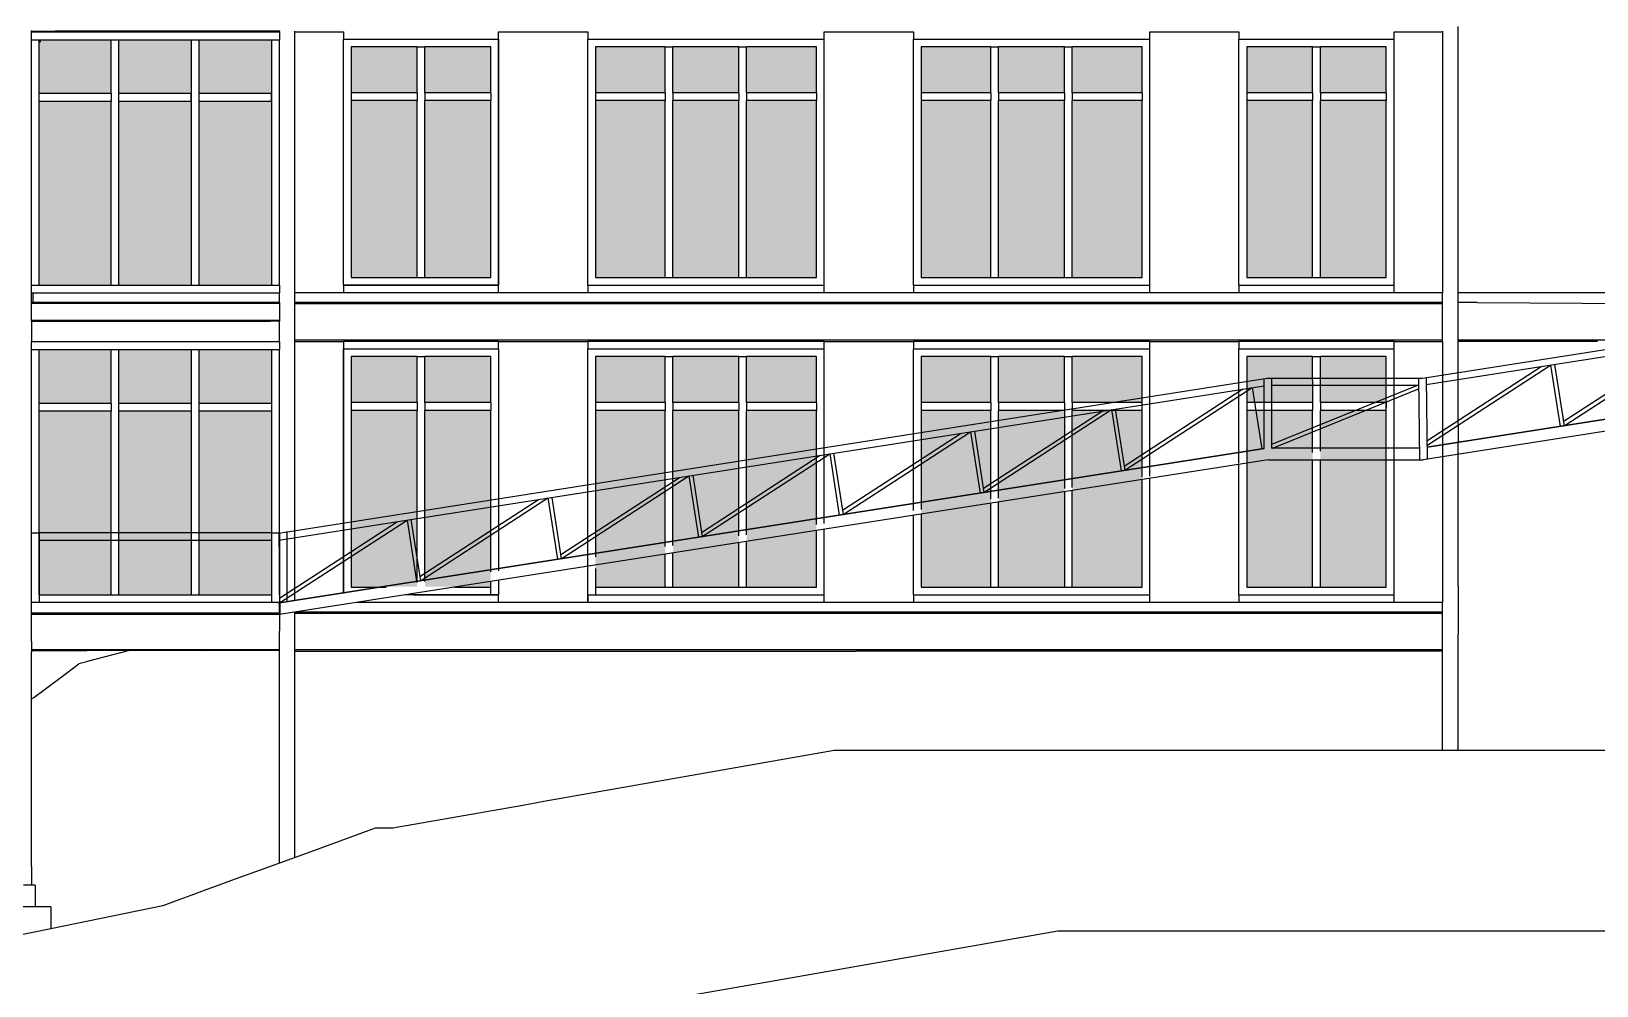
# Model space of a CAD drawing. Header units: metres. Extents: x -57 to 501, y 45 to 307.
# Drawn here: x 74.42 to 94.61, y 244.45 to 256.77 of the extents above; entities that cross this region are included whole.
import ezdxf

# ---------------------------------------------------------------- set-up
doc = ezdxf.new("R2010")
doc.units = ezdxf.units.M
doc.layers.add('atras', color=7, linetype='Continuous')

msp = doc.modelspace()

# ---------------------------------------------------------------- hatches: boundary and pattern name
h = msp.add_hatch(color=256)
h.dxf.hatch_style = 1
h.set_gradient(color1=(199, 200, 202), tint=1, name='CURVED')
h.paths.add_polyline_path([(90.945, 256.566), (90.095, 256.566), (90.095, 255.971), (90.945, 255.971)])
h.paths.add_polyline_path([(91.895, 256.566), (91.045, 256.566), (91.045, 255.971), (91.895, 255.971)])
h.paths.add_polyline_path([(90.945, 255.871), (90.095, 255.871), (90.095, 253.591), (90.945, 253.591)])
h.paths.add_polyline_path([(91.895, 255.871), (91.045, 255.871), (91.045, 253.591), (91.895, 253.591)])
h.paths.add_polyline_path([(83.545, 256.566), (82.695, 256.566), (82.695, 255.971), (83.545, 255.971)])
h.paths.add_polyline_path([(84.545, 256.566), (83.645, 256.566), (83.645, 255.971), (84.545, 255.971)])
h.paths.add_polyline_path([(83.545, 255.871), (82.695, 255.871), (82.695, 253.591), (83.545, 253.591)])
h.paths.add_polyline_path([(84.545, 255.871), (83.645, 255.871), (83.645, 253.591), (84.545, 253.591)])
h.paths.add_polyline_path([(86.795, 256.566), (85.895, 256.566), (85.895, 255.971), (86.795, 255.971)])
h.paths.add_polyline_path([(87.745, 256.566), (86.895, 256.566), (86.895, 255.971), (87.745, 255.971)])
h.paths.add_polyline_path([(86.795, 255.871), (85.895, 255.871), (85.895, 253.591), (86.795, 253.591)])
h.paths.add_polyline_path([(87.745, 255.871), (86.895, 255.871), (86.895, 253.591), (87.745, 253.591)])
h.paths.add_polyline_path([(88.745, 256.566), (87.845, 256.566), (87.845, 255.971), (88.745, 255.971)])
h.paths.add_polyline_path([(88.745, 255.871), (87.845, 255.871), (87.845, 253.591), (88.745, 253.591)])
h.paths.add_polyline_path([(79.395, 256.566), (78.545, 256.566), (78.545, 255.971), (79.395, 255.971)])
h.paths.add_polyline_path([(80.345, 256.566), (79.495, 256.566), (79.495, 255.971), (80.345, 255.971)])
h.paths.add_polyline_path([(79.395, 255.871), (78.545, 255.871), (78.545, 253.591), (79.395, 253.591)])
h.paths.add_polyline_path([(80.345, 255.871), (79.495, 255.871), (79.495, 253.591), (80.345, 253.591)])
h.paths.add_polyline_path([(82.595, 256.566), (81.695, 256.566), (81.695, 255.971), (82.595, 255.971)])
h.paths.add_polyline_path([(82.595, 255.871), (81.695, 255.871), (81.695, 253.591), (82.595, 253.591)])
h.paths.add_polyline_path([(73.495, 255.871), (72.645, 255.871), (72.645, 253.591), (73.495, 253.591)])
h.paths.add_polyline_path([(75.449, 256.656), (74.532, 256.656), (74.532, 256.641), (74.532, 256.626), (74.52, 256.64), (74.52, 255.962), (74.532, 255.962), (75.449, 255.962)])
h.paths.add_polyline_path([(76.484, 256.656), (75.561, 256.656), (75.549, 256.656), (75.549, 255.962), (75.561, 255.962), (76.478, 255.962), (76.484, 255.962)])
h.paths.add_polyline_path([(77.52, 256.656), (76.59, 256.656), (76.584, 256.656), (76.584, 255.962), (76.59, 255.962), (77.514, 255.962), (77.52, 255.962)])
h.paths.add_polyline_path([(75.449, 255.862), (74.52, 255.862), (74.52, 253.491), (75.449, 253.491)])
h.paths.add_polyline_path([(76.484, 255.862), (76.478, 255.862), (75.555, 255.862), (75.549, 255.862), (75.549, 255.769), (75.549, 255.754), (75.549, 255.407), (75.549, 255.392), (75.549, 253.491), (75.555, 253.491), (76.484, 253.491)])
h.paths.add_polyline_path([(77.52, 255.862), (77.514, 255.862), (76.59, 255.862), (76.59, 254.506), (76.59, 254.49), (76.59, 254.144), (76.59, 254.129), (76.59, 253.491), (77.52, 253.491)])
h.paths.add_polyline_path([(60.995, 256.566), (60.145, 256.566), (60.145, 255.971), (60.995, 255.971)])
h.paths.add_polyline_path([(61.945, 256.566), (61.095, 256.566), (61.095, 255.971), (61.945, 255.971)])
h.paths.add_polyline_path([(60.995, 255.871), (60.145, 255.871), (60.145, 253.591), (60.995, 253.591)])
h.paths.add_polyline_path([(61.945, 255.871), (61.095, 255.871), (61.095, 253.591), (61.945, 253.591)])
h.paths.add_polyline_path([(64.195, 256.566), (63.295, 256.566), (63.295, 255.971), (64.195, 255.971)])
h.paths.add_polyline_path([(65.145, 256.566), (64.295, 256.566), (64.295, 255.971), (65.145, 255.971)])
h.paths.add_polyline_path([(66.145, 256.566), (65.245, 256.566), (65.245, 255.971), (66.145, 255.971)])
h.paths.add_polyline_path([(64.195, 255.871), (63.295, 255.871), (63.295, 253.591), (64.195, 253.591)])
h.paths.add_polyline_path([(65.145, 255.871), (64.295, 255.871), (64.295, 253.591), (65.145, 253.591)])
h.paths.add_polyline_path([(66.145, 255.871), (65.245, 255.871), (65.245, 253.591), (66.145, 253.591)])
h.paths.add_polyline_path([(68.395, 256.566), (67.495, 256.566), (67.495, 255.971), (68.395, 255.971)])
h.paths.add_polyline_path([(69.345, 256.566), (68.495, 256.566), (68.495, 255.971), (69.345, 255.971)])
h.paths.add_polyline_path([(70.345, 256.566), (69.445, 256.566), (69.445, 255.971), (70.345, 255.971)])
h.paths.add_polyline_path([(68.395, 255.871), (67.495, 255.871), (67.495, 253.591), (68.395, 253.591)])
h.paths.add_polyline_path([(69.345, 255.871), (68.495, 255.871), (68.495, 253.591), (69.345, 253.591)])
h.paths.add_polyline_path([(70.345, 255.871), (69.445, 255.871), (69.445, 253.591), (70.345, 253.591)])
h.paths.add_polyline_path([(72.545, 256.566), (71.695, 256.566), (71.695, 255.971), (72.545, 255.971)])
h.paths.add_polyline_path([(73.495, 256.566), (72.645, 256.566), (72.645, 255.971), (73.495, 255.971)])
h.paths.add_polyline_path([(72.545, 255.871), (71.695, 255.871), (71.695, 253.591), (72.545, 253.591)])
h = msp.add_hatch(color=256)
h.dxf.hatch_style = 1
h.set_gradient(color1=(199, 200, 202), tint=1, name='CURVED')
h.paths.add_polyline_path([(90.945, 252.575), (90.095, 252.575), (90.095, 251.981), (90.945, 251.981)])
h.paths.add_polyline_path([(91.895, 252.575), (91.045, 252.575), (91.045, 251.981), (91.895, 251.981)])
h.paths.add_polyline_path([(90.945, 251.881), (90.095, 251.881), (90.095, 249.601), (90.945, 249.601)])
h.paths.add_polyline_path([(91.895, 251.881), (91.045, 251.881), (91.045, 249.601), (91.895, 249.601)])
h.paths.add_polyline_path([(83.545, 252.575), (82.695, 252.575), (82.695, 251.981), (83.545, 251.981)])
h.paths.add_polyline_path([(84.545, 252.575), (83.645, 252.575), (83.645, 251.981), (84.545, 251.981)])
h.paths.add_polyline_path([(83.545, 251.881), (82.695, 251.881), (82.695, 249.601), (83.545, 249.601)])
h.paths.add_polyline_path([(84.545, 251.881), (83.645, 251.881), (83.645, 249.601), (84.545, 249.601)])
h.paths.add_polyline_path([(86.795, 252.575), (85.895, 252.575), (85.895, 251.981), (86.795, 251.981)])
h.paths.add_polyline_path([(87.745, 252.575), (86.895, 252.575), (86.895, 251.981), (87.745, 251.981)])
h.paths.add_polyline_path([(86.795, 251.881), (85.895, 251.881), (85.895, 249.601), (86.795, 249.601)])
h.paths.add_polyline_path([(87.745, 251.881), (86.895, 251.881), (86.895, 249.601), (87.745, 249.601)])
h.paths.add_polyline_path([(88.745, 252.575), (87.845, 252.575), (87.845, 251.981), (88.745, 251.981)])
h.paths.add_polyline_path([(88.745, 251.881), (87.845, 251.881), (87.845, 249.601), (88.745, 249.601)])
h.paths.add_polyline_path([(79.395, 252.575), (78.545, 252.575), (78.545, 251.981), (79.395, 251.981)])
h.paths.add_polyline_path([(80.345, 252.575), (79.495, 252.575), (79.495, 251.981), (80.345, 251.981)])
h.paths.add_polyline_path([(79.395, 251.881), (78.545, 251.881), (78.545, 249.601), (79.395, 249.601)])
h.paths.add_polyline_path([(80.345, 251.881), (79.495, 251.881), (79.495, 249.601), (80.345, 249.601)])
h.paths.add_polyline_path([(82.595, 252.575), (81.695, 252.575), (81.695, 251.981), (82.595, 251.981)])
h.paths.add_polyline_path([(82.595, 251.881), (81.695, 251.881), (81.695, 249.601), (82.595, 249.601)])
h.paths.add_polyline_path([(73.495, 251.881), (72.645, 251.881), (72.645, 249.601), (73.495, 249.601)])
h.paths.add_polyline_path([(75.449, 252.665), (74.532, 252.665), (74.532, 252.65), (74.532, 252.635), (74.52, 252.65), (74.52, 251.971), (74.532, 251.971), (75.449, 251.971)])
h.paths.add_polyline_path([(76.484, 252.665), (75.561, 252.665), (75.549, 252.665), (75.549, 251.971), (75.561, 251.971), (76.478, 251.971), (76.484, 251.971)])
h.paths.add_polyline_path([(77.52, 252.665), (76.59, 252.665), (76.584, 252.665), (76.584, 251.971), (76.59, 251.971), (77.514, 251.971), (77.52, 251.971)])
h.paths.add_polyline_path([(75.449, 251.871), (74.52, 251.871), (74.52, 249.501), (75.449, 249.501)])
h.paths.add_polyline_path([(76.484, 251.871), (76.478, 251.871), (75.555, 251.871), (75.549, 251.871), (75.549, 251.778), (75.549, 251.763), (75.549, 251.416), (75.549, 251.401), (75.549, 249.501), (75.555, 249.501), (76.484, 249.501)])
h.paths.add_polyline_path([(77.52, 251.871), (77.514, 251.871), (76.59, 251.871), (76.59, 250.515), (76.59, 250.5), (76.59, 250.153), (76.59, 250.138), (76.59, 249.501), (77.52, 249.501)])
h.paths.add_polyline_path([(60.995, 252.575), (60.145, 252.575), (60.145, 251.981), (60.995, 251.981)])
h.paths.add_polyline_path([(61.945, 252.575), (61.095, 252.575), (61.095, 251.981), (61.945, 251.981)])
h.paths.add_polyline_path([(60.995, 251.881), (60.145, 251.881), (60.145, 249.601), (60.995, 249.601)])
h.paths.add_polyline_path([(61.945, 251.881), (61.095, 251.881), (61.095, 249.601), (61.945, 249.601)])
h.paths.add_polyline_path([(64.195, 252.575), (63.295, 252.575), (63.295, 251.981), (64.195, 251.981)])
h.paths.add_polyline_path([(65.145, 252.575), (64.295, 252.575), (64.295, 251.981), (65.145, 251.981)])
h.paths.add_polyline_path([(66.145, 252.575), (65.245, 252.575), (65.245, 251.981), (66.145, 251.981)])
h.paths.add_polyline_path([(64.195, 251.881), (63.295, 251.881), (63.295, 249.601), (64.195, 249.601)])
h.paths.add_polyline_path([(65.145, 251.881), (64.295, 251.881), (64.295, 249.601), (65.145, 249.601)])
h.paths.add_polyline_path([(66.145, 251.881), (65.245, 251.881), (65.245, 249.601), (66.145, 249.601)])
h.paths.add_polyline_path([(68.395, 252.575), (67.495, 252.575), (67.495, 251.981), (68.395, 251.981)])
h.paths.add_polyline_path([(69.345, 252.575), (68.495, 252.575), (68.495, 251.981), (69.345, 251.981)])
h.paths.add_polyline_path([(70.345, 252.575), (69.445, 252.575), (69.445, 251.981), (70.345, 251.981)])
h.paths.add_polyline_path([(68.395, 251.881), (67.495, 251.881), (67.495, 249.601), (68.395, 249.601)])
h.paths.add_polyline_path([(69.345, 251.881), (68.495, 251.881), (68.495, 249.601), (69.345, 249.601)])
h.paths.add_polyline_path([(70.345, 251.881), (69.445, 251.881), (69.445, 249.601), (70.345, 249.601)])
h.paths.add_polyline_path([(72.545, 252.575), (71.695, 252.575), (71.695, 251.981), (72.545, 251.981)])
h.paths.add_polyline_path([(73.495, 252.575), (72.645, 252.575), (72.645, 251.981), (73.495, 251.981)])
h.paths.add_polyline_path([(72.545, 251.881), (71.695, 251.881), (71.695, 249.601), (72.545, 249.601)])

# ---------------------------------------------------------------- linework, layer by layer
at = {"color": 9, "true_color": 0xc7c8ca}
for p, q in [((75.686, 248.778), (75.138, 248.635)), ((74.805, 248.436), (75.034, 248.608)), ((75.118, 248.63), (75.034, 248.608)), ((75.138, 248.635), (75.118, 248.63)), ((74.454, 248.172), (74.805, 248.436)), ((74.42, 248.157), (74.454, 248.172))]:
    msp.add_line(p, q, dxfattribs=at)
msp.add_lwpolyline([(99.047, 245.159), (94.147, 245.159), (92.197, 245.159), (90.687, 245.159), (88.997, 245.159), (88.137, 245.159), (87.657, 245.159), (83.913, 244.501), (83.641, 244.453), (83.172, 244.371), (81.967, 244.159), (81.737, 244.159), (80.953, 243.873), (80.253, 243.617), (79.965, 243.512), (79.802, 243.453), (79.53, 243.354), (79.358, 243.291), (79.171, 243.223), (78.997, 243.159), (77.553, 242.862), (76.853, 242.719), (75.634, 242.468)], dxfattribs=at)
at = {"layer": 'atras', "color": 251, "true_color": 0x636466}
for p, q in [((92.82, 253.391), (92.82, 256.829)), ((74.42, 256.766), (74.42, 256.776)), ((74.42, 256.766), (74.429, 256.766)), ((74.42, 256.762), (74.42, 256.766)), ((74.425, 256.756), (74.42, 256.762)), ((74.42, 256.756), (74.42, 256.762)), ((74.425, 256.756), (74.42, 256.756)), ((74.42, 256.656), (74.42, 256.756)), ((74.42, 256.656), (74.52, 256.656)), ((74.42, 253.491), (74.42, 256.656)), ((74.437, 256.756), (74.425, 256.756)), ((74.437, 256.756), (74.429, 256.766)), ((74.429, 256.766), (74.715, 256.766)), ((74.723, 256.756), (74.437, 256.756)), ((74.532, 256.641), (74.52, 256.656)), ((74.52, 256.64), (74.52, 256.656)), ((74.52, 256.656), (74.52, 256.656)), ((74.52, 256.656), (74.532, 256.656)), ((74.532, 256.626), (74.52, 256.64)), ((74.52, 255.962), (74.52, 256.64)), ((74.532, 256.656), (74.532, 256.641)), ((74.532, 256.656), (75.449, 256.656)), ((74.532, 256.641), (74.532, 256.626)), ((74.715, 256.766), (74.728, 256.766)), ((74.723, 256.756), (74.715, 256.766)), ((74.736, 256.756), (74.723, 256.756)), ((74.736, 256.756), (74.728, 256.766)), ((77.62, 256.766), (74.728, 256.766)), ((77.62, 256.756), (74.736, 256.756)), ((75.449, 256.656), (75.549, 256.656)), ((75.449, 255.962), (75.449, 256.656)), ((75.549, 255.962), (75.549, 256.656)), ((75.549, 256.656), (75.561, 256.656)), ((75.561, 256.656), (76.484, 256.656)), ((76.484, 256.656), (76.584, 256.656)), ((76.484, 255.962), (76.484, 256.656)), ((76.584, 255.962), (76.584, 256.656)), ((76.584, 256.656), (76.59, 256.656)), ((76.59, 256.656), (77.52, 256.656)), ((77.52, 256.656), (77.62, 256.656)), ((77.52, 255.962), (77.52, 256.656)), ((77.62, 256.776), (77.62, 256.766)), ((77.62, 256.756), (77.62, 256.766)), ((77.62, 256.756), (77.62, 256.656)), ((77.62, 253.491), (77.62, 256.656)), ((77.82, 256.761), (77.82, 256.766)), ((77.82, 253.391), (77.82, 256.761)), ((77.82, 256.761), (78.445, 256.761)), ((78.445, 256.761), (78.445, 256.666)), ((78.445, 253.491), (78.445, 256.666)), ((78.445, 256.666), (80.445, 256.666)), ((78.445, 256.666), (80.445, 256.666)), ((78.445, 253.491), (78.445, 256.666)), ((80.445, 256.761), (81.595, 256.761)), ((80.445, 256.666), (80.445, 256.761)), ((80.445, 253.491), (80.445, 256.666)), ((80.445, 256.666), (80.445, 253.491)), ((81.595, 256.761), (81.595, 256.666)), ((81.595, 256.666), (84.645, 256.666)), ((81.595, 253.491), (81.595, 256.666)), ((84.645, 256.761), (85.795, 256.761)), ((84.645, 256.666), (84.645, 256.761)), ((84.645, 253.491), (84.645, 256.666)), ((85.795, 256.761), (85.795, 256.666)), ((85.795, 253.491), (85.795, 256.666)), ((85.795, 256.666), (88.845, 256.666)), ((88.845, 256.761), (89.995, 256.761)), ((88.845, 256.666), (88.845, 256.761)), ((88.845, 253.491), (88.845, 256.666)), ((89.995, 256.761), (89.995, 256.666)), ((89.995, 253.491), (89.995, 256.666)), ((89.995, 256.666), (91.995, 256.666)), ((91.995, 256.761), (92.62, 256.761)), ((91.995, 256.666), (91.995, 256.761)), ((91.995, 253.491), (91.995, 256.666)), ((92.62, 256.766), (92.62, 256.761)), ((92.62, 256.761), (92.62, 253.391)), ((78.545, 256.566), (78.545, 255.971)), ((79.395, 256.566), (78.545, 256.566)), ((79.395, 256.566), (79.495, 256.566)), ((79.395, 255.971), (79.395, 256.566)), ((80.345, 256.566), (79.495, 256.566)), ((79.495, 255.971), (79.495, 256.566)), ((80.345, 255.971), (80.345, 256.566)), ((81.695, 256.566), (81.695, 255.971)), ((82.595, 256.566), (81.695, 256.566)), ((82.595, 256.566), (82.695, 256.566)), ((82.595, 255.971), (82.595, 256.566)), ((82.695, 255.971), (82.695, 256.566)), ((83.545, 256.566), (82.695, 256.566)), ((83.545, 256.566), (83.645, 256.566)), ((83.545, 255.971), (83.545, 256.566)), ((84.545, 256.566), (83.645, 256.566)), ((83.645, 255.971), (83.645, 256.566)), ((84.545, 255.971), (84.545, 256.566)), ((85.895, 256.566), (85.895, 255.971)), ((86.795, 256.566), (85.895, 256.566)), ((86.795, 256.566), (86.895, 256.566)), ((86.795, 255.971), (86.795, 256.566)), ((86.895, 255.971), (86.895, 256.566)), ((87.745, 256.566), (86.895, 256.566)), ((87.745, 256.566), (87.845, 256.566)), ((87.745, 255.971), (87.745, 256.566)), ((88.745, 256.566), (87.845, 256.566)), ((87.845, 255.971), (87.845, 256.566)), ((88.745, 255.971), (88.745, 256.566)), ((90.095, 256.566), (90.095, 255.971)), ((90.945, 256.566), (90.095, 256.566)), ((90.945, 256.566), (91.045, 256.566)), ((90.945, 255.971), (90.945, 256.566)), ((91.895, 256.566), (91.045, 256.566)), ((91.045, 255.971), (91.045, 256.566)), ((91.895, 255.971), (91.895, 256.566)), ((74.532, 255.962), (74.52, 255.962)), ((74.52, 255.862), (74.52, 255.962)), ((75.449, 255.862), (74.52, 255.862)), ((74.52, 253.491), (74.52, 255.862)), ((75.449, 255.962), (74.532, 255.962)), ((75.449, 255.962), (75.449, 255.862)), ((75.449, 253.491), (75.449, 255.862)), ((75.561, 255.962), (75.549, 255.962)), ((75.549, 255.862), (75.549, 255.962)), ((75.549, 255.862), (75.555, 255.862)), ((75.549, 255.769), (75.549, 255.862)), ((76.478, 255.862), (75.555, 255.862)), ((76.478, 255.962), (75.561, 255.962)), ((76.478, 255.962), (76.478, 255.862)), ((76.478, 255.962), (76.484, 255.962)), ((76.484, 255.862), (76.478, 255.862)), ((76.484, 255.862), (76.484, 255.962)), ((76.484, 253.491), (76.484, 255.862)), ((76.59, 255.962), (76.584, 255.962)), ((76.584, 255.862), (76.584, 255.962)), ((76.584, 255.862), (76.59, 255.862)), ((76.584, 254.513), (76.584, 255.862)), ((77.514, 255.962), (76.59, 255.962)), ((77.514, 255.862), (76.59, 255.862)), ((77.514, 255.962), (77.514, 255.862)), ((77.514, 255.962), (77.52, 255.962)), ((77.52, 255.862), (77.514, 255.862)), ((77.52, 255.862), (77.52, 255.962)), ((77.52, 253.491), (77.52, 255.862)), ((79.395, 255.971), (78.545, 255.971)), ((78.545, 255.971), (78.545, 255.871)), ((79.395, 255.871), (78.545, 255.871)), ((78.545, 255.871), (78.545, 253.591)), ((79.395, 255.971), (79.395, 255.871)), ((79.395, 253.591), (79.395, 255.871)), ((80.345, 255.971), (79.495, 255.971)), ((79.495, 255.971), (79.495, 255.871)), ((80.345, 255.871), (79.495, 255.871)), ((79.495, 253.591), (79.495, 255.871)), ((80.345, 255.971), (80.345, 255.871)), ((80.345, 253.591), (80.345, 255.871)), ((82.595, 255.971), (81.695, 255.971)), ((81.695, 255.971), (81.695, 255.871)), ((82.595, 255.871), (81.695, 255.871)), ((81.695, 255.871), (81.695, 253.591)), ((82.595, 255.971), (82.595, 255.871)), ((82.595, 253.591), (82.595, 255.871)), ((83.545, 255.971), (82.695, 255.971)), ((82.695, 255.971), (82.695, 255.871)), ((83.545, 255.871), (82.695, 255.871)), ((82.695, 253.591), (82.695, 255.871)), ((83.545, 255.971), (83.545, 255.871)), ((83.545, 253.591), (83.545, 255.871)), ((84.545, 255.971), (83.645, 255.971)), ((83.645, 255.971), (83.645, 255.871)), ((84.545, 255.871), (83.645, 255.871)), ((83.645, 253.591), (83.645, 255.871)), ((84.545, 255.971), (84.545, 255.871)), ((84.545, 253.591), (84.545, 255.871)), ((86.795, 255.971), (85.895, 255.971)), ((85.895, 255.971), (85.895, 255.871)), ((86.795, 255.871), (85.895, 255.871)), ((85.895, 255.871), (85.895, 253.591)), ((86.795, 255.971), (86.795, 255.871)), ((86.795, 253.591), (86.795, 255.871)), ((87.745, 255.971), (86.895, 255.971)), ((86.895, 255.971), (86.895, 255.871)), ((87.745, 255.871), (86.895, 255.871)), ((86.895, 253.591), (86.895, 255.871)), ((87.745, 255.971), (87.745, 255.871)), ((87.745, 253.591), (87.745, 255.871)), ((88.745, 255.971), (87.845, 255.971)), ((87.845, 255.971), (87.845, 255.871)), ((88.745, 255.871), (87.845, 255.871)), ((87.845, 253.591), (87.845, 255.871)), ((88.745, 255.971), (88.745, 255.871)), ((88.745, 253.591), (88.745, 255.871)), ((90.945, 255.971), (90.095, 255.971)), ((90.095, 255.971), (90.095, 255.871)), ((90.945, 255.871), (90.095, 255.871)), ((90.095, 255.871), (90.095, 253.591)), ((90.945, 255.971), (90.945, 255.871)), ((90.945, 253.591), (90.945, 255.871)), ((91.895, 255.971), (91.045, 255.971)), ((91.045, 255.971), (91.045, 255.871)), ((91.895, 255.871), (91.045, 255.871)), ((91.045, 253.591), (91.045, 255.871)), ((91.895, 255.971), (91.895, 255.871)), ((91.895, 253.591), (91.895, 255.871)), ((75.549, 255.754), (75.549, 255.769)), ((75.549, 255.407), (75.549, 255.754)), ((75.549, 255.392), (75.549, 255.407)), ((75.549, 253.491), (75.549, 255.392)), ((76.584, 254.498), (76.584, 254.513)), ((76.584, 254.151), (76.584, 254.498)), ((76.584, 254.136), (76.584, 254.151)), ((76.584, 253.491), (76.584, 254.136)), ((78.545, 253.591), (79.395, 253.591)), ((79.395, 253.591), (79.495, 253.591)), ((79.495, 253.591), (80.345, 253.591)), ((81.695, 253.591), (82.595, 253.591)), ((82.595, 253.591), (82.695, 253.591)), ((82.695, 253.591), (83.545, 253.591)), ((83.545, 253.591), (83.645, 253.591)), ((83.645, 253.591), (84.545, 253.591)), ((85.895, 253.591), (86.795, 253.591)), ((86.795, 253.591), (86.895, 253.591)), ((86.895, 253.591), (87.745, 253.591)), ((87.745, 253.591), (87.845, 253.591)), ((87.845, 253.591), (88.745, 253.591)), ((90.095, 253.591), (90.945, 253.591)), ((90.945, 253.591), (91.045, 253.591)), ((91.045, 253.591), (91.895, 253.591)), ((74.42, 253.491), (74.52, 253.491)), ((74.42, 253.391), (74.42, 253.491)), ((74.42, 253.391), (74.442, 253.391)), ((74.42, 253.271), (74.42, 253.391)), ((74.442, 253.271), (74.442, 253.391)), ((74.442, 253.391), (77.598, 253.391)), ((74.52, 253.491), (75.449, 253.491)), ((75.449, 253.491), (75.549, 253.491)), ((75.555, 253.491), (75.549, 253.491)), ((75.555, 253.491), (76.484, 253.491)), ((76.484, 253.491), (76.584, 253.491)), ((76.59, 253.491), (76.584, 253.491)), ((76.59, 253.491), (77.52, 253.491)), ((77.52, 253.491), (77.62, 253.491)), ((77.598, 253.391), (77.62, 253.391)), ((77.62, 253.491), (77.62, 253.391)), ((77.62, 253.271), (77.62, 253.391)), ((78.445, 253.391), (77.82, 253.391)), ((77.82, 253.271), (77.82, 253.391)), ((78.445, 253.491), (80.445, 253.491)), ((78.445, 253.491), (78.445, 253.391)), ((80.445, 253.491), (78.445, 253.491)), ((80.445, 253.391), (78.445, 253.391)), ((80.445, 253.391), (80.445, 253.491)), ((81.595, 253.391), (80.445, 253.391)), ((81.595, 253.491), (84.645, 253.491)), ((81.595, 253.491), (81.595, 253.391)), ((84.645, 253.391), (81.595, 253.391)), ((84.645, 253.391), (84.645, 253.491)), ((85.795, 253.391), (84.645, 253.391)), ((85.795, 253.491), (88.845, 253.491)), ((85.795, 253.491), (85.795, 253.391)), ((88.845, 253.391), (85.795, 253.391)), ((88.845, 253.391), (88.845, 253.491)), ((89.995, 253.391), (88.845, 253.391)), ((89.995, 253.491), (91.995, 253.491)), ((89.995, 253.491), (89.995, 253.391)), ((91.995, 253.391), (89.995, 253.391)), ((91.995, 253.391), (91.995, 253.491)), ((92.62, 253.391), (91.995, 253.391)), ((92.62, 253.271), (92.62, 253.391)), ((92.849, 253.391), (92.82, 253.391)), ((92.82, 253.271), (92.82, 253.391)), ((92.859, 253.391), (92.849, 253.391)), ((93.086, 253.391), (92.859, 253.391)), ((93.096, 253.391), (93.086, 253.391)), ((95.177, 253.391), (93.096, 253.391)), ((74.42, 253.266), (74.42, 253.271)), ((74.42, 253.271), (74.442, 253.271)), ((74.442, 253.266), (74.42, 253.266)), ((74.42, 253.256), (74.42, 253.266)), ((77.62, 253.256), (74.42, 253.256)), ((74.42, 253.036), (74.42, 253.256)), ((74.442, 253.271), (77.598, 253.271)), ((74.442, 253.271), (74.442, 253.266)), ((77.598, 253.266), (74.442, 253.266)), ((77.598, 253.271), (77.598, 253.266)), ((77.598, 253.271), (77.62, 253.271)), ((77.62, 253.266), (77.598, 253.266)), ((77.62, 253.266), (77.62, 253.271)), ((77.62, 253.266), (77.62, 253.256)), ((77.62, 253.256), (77.62, 253.036)), ((77.82, 253.266), (77.82, 253.271)), ((77.82, 253.271), (92.62, 253.271)), ((77.82, 253.25), (77.82, 253.266)), ((77.82, 253.266), (92.62, 253.266)), ((77.82, 252.782), (77.82, 253.25)), ((92.62, 253.25), (77.82, 253.25)), ((92.62, 253.266), (92.62, 253.271)), ((92.62, 253.25), (92.62, 253.266)), ((92.62, 252.941), (92.62, 253.25)), ((92.82, 253.266), (92.82, 253.271)), ((92.82, 253.25), (92.82, 253.266)), ((92.83, 253.266), (92.82, 253.266)), ((92.82, 253.223), (92.82, 253.25)), ((92.82, 252.976), (92.82, 253.223)), ((93.056, 253.266), (92.83, 253.266)), ((93.066, 253.266), (93.056, 253.266)), ((93.066, 253.266), (94.42, 253.258)), ((94.42, 253.258), (97.32, 253.241)), ((77.62, 253.036), (74.42, 253.036)), ((74.42, 253.026), (74.42, 253.036)), ((74.42, 253.026), (77.5, 253.026)), ((74.42, 253.026), (74.42, 252.76)), ((77.512, 253.026), (77.5, 253.026)), ((77.617, 253.026), (77.512, 253.026)), ((77.617, 253.026), (77.617, 252.899)), ((77.62, 253.026), (77.617, 253.026)), ((77.62, 253.036), (77.62, 253.026)), ((77.62, 252.76), (77.62, 253.026)), ((92.82, 252.782), (92.82, 252.976)), ((77.617, 252.899), (77.617, 252.884)), ((77.82, 252.766), (77.82, 252.782)), ((91.719, 252.782), (77.82, 252.782)), ((77.82, 252.766), (78.445, 252.766)), ((77.82, 250.331), (77.82, 252.766)), ((78.445, 252.766), (78.445, 252.67)), ((80.445, 252.766), (78.445, 252.766)), ((80.445, 252.766), (81.595, 252.766)), ((80.445, 252.67), (80.445, 252.766)), ((81.595, 252.766), (81.595, 252.67)), ((84.645, 252.766), (81.595, 252.766)), ((84.645, 252.766), (85.795, 252.766)), ((84.645, 252.67), (84.645, 252.766)), ((85.795, 252.766), (85.795, 252.67)), ((88.845, 252.766), (85.795, 252.766)), ((88.845, 252.766), (89.995, 252.766)), ((88.845, 252.67), (88.845, 252.766)), ((89.995, 252.766), (89.995, 252.67)), ((91.628, 252.766), (89.995, 252.766)), ((91.995, 252.766), (91.628, 252.766)), ((92.62, 252.782), (91.719, 252.782)), ((91.995, 252.766), (92.62, 252.766)), ((91.995, 252.67), (91.995, 252.766)), ((92.62, 252.782), (92.62, 252.941)), ((92.62, 252.766), (92.62, 252.782)), ((92.62, 252.766), (92.62, 252.475)), ((92.82, 252.766), (92.82, 252.782)), ((92.943, 252.782), (92.82, 252.782)), ((92.82, 251.7), (92.82, 252.766)), ((92.82, 252.598), (92.82, 252.766)), ((92.939, 252.766), (92.82, 252.766)), ((92.949, 252.766), (92.939, 252.766)), ((92.953, 252.782), (92.943, 252.782)), ((94.619, 252.766), (92.949, 252.766)), ((94.729, 252.782), (92.953, 252.782)), ((77.62, 252.76), (74.42, 252.76)), ((74.42, 252.66), (74.42, 252.76)), ((74.42, 252.66), (74.52, 252.66)), ((74.42, 249.496), (74.42, 252.66)), ((74.52, 252.66), (74.532, 252.66)), ((74.52, 252.608), (74.52, 252.66)), ((74.52, 252.305), (74.52, 252.608)), ((74.532, 252.66), (75.449, 252.66)), ((75.449, 252.66), (75.549, 252.66)), ((75.449, 251.966), (75.449, 252.66)), ((75.549, 252.66), (75.561, 252.66)), ((75.549, 252.608), (75.549, 252.66)), ((75.549, 252.305), (75.549, 252.608)), ((75.561, 252.66), (76.484, 252.66)), ((76.484, 252.66), (76.584, 252.66)), ((76.484, 251.966), (76.484, 252.66)), ((76.584, 252.66), (76.59, 252.66)), ((76.584, 252.608), (76.584, 252.66)), ((76.584, 252.305), (76.584, 252.608)), ((76.59, 252.66), (77.52, 252.66)), ((77.52, 252.66), (77.62, 252.66)), ((77.52, 251.966), (77.52, 252.66)), ((77.62, 252.76), (77.62, 252.66)), ((77.62, 250.296), (77.62, 252.66)), ((78.445, 252.67), (80.445, 252.67)), ((78.445, 252.67), (80.445, 252.67)), ((79.395, 252.57), (78.545, 252.57)), ((78.545, 252.57), (78.545, 251.976)), ((79.395, 252.57), (79.495, 252.57)), ((79.395, 251.976), (79.395, 252.57)), ((80.345, 252.57), (79.495, 252.57)), ((79.495, 251.976), (79.495, 252.57)), ((80.345, 251.976), (80.345, 252.57)), ((80.445, 252.67), (80.445, 250.709)), ((81.595, 252.67), (84.645, 252.67)), ((81.595, 250.997), (81.595, 252.67)), ((82.595, 252.57), (81.695, 252.57)), ((81.695, 252.57), (81.695, 251.976)), ((82.595, 252.57), (82.695, 252.57)), ((82.595, 251.976), (82.595, 252.57)), ((82.695, 251.976), (82.695, 252.57)), ((83.545, 252.57), (82.695, 252.57)), ((83.545, 252.57), (83.645, 252.57)), ((83.545, 251.976), (83.545, 252.57)), ((83.645, 251.976), (83.645, 252.57)), ((84.545, 252.57), (83.645, 252.57)), ((84.545, 251.976), (84.545, 252.57)), ((84.645, 251.534), (84.645, 252.67)), ((85.795, 252.67), (88.845, 252.67)), ((85.795, 251.737), (85.795, 252.67)), ((86.795, 252.57), (85.895, 252.57)), ((85.895, 252.57), (85.895, 251.976)), ((86.795, 252.57), (86.895, 252.57)), ((86.795, 251.976), (86.795, 252.57)), ((86.895, 251.976), (86.895, 252.57)), ((87.745, 252.57), (86.895, 252.57)), ((87.745, 252.57), (87.845, 252.57)), ((87.745, 252.081), (87.745, 252.57)), ((88.745, 252.57), (87.845, 252.57)), ((87.845, 252.099), (87.845, 252.57)), ((88.745, 252.257), (88.745, 252.57)), ((88.845, 252.275), (88.845, 252.67)), ((89.995, 252.67), (91.085, 252.67)), ((89.995, 252.478), (89.995, 252.67)), ((89.995, 251.195), (89.995, 252.67)), ((90.095, 252.57), (90.095, 252.495)), ((90.52, 252.57), (90.095, 252.57)), ((90.945, 252.57), (90.52, 252.57)), ((90.945, 252.57), (91.045, 252.57)), ((90.945, 252.267), (90.945, 252.57)), ((91.895, 252.57), (91.045, 252.57)), ((91.045, 252.246), (91.045, 252.57)), ((91.085, 252.67), (91.995, 252.67)), ((91.895, 252.37), (91.895, 252.57)), ((91.995, 251.392), (91.995, 252.67)), ((91.995, 252.384), (91.995, 252.67)), ((92.82, 252.504), (92.82, 252.598)), ((89.995, 252.094), (89.995, 252.478)), ((90.095, 252.495), (90.095, 252.108)), ((91.895, 251.976), (91.895, 252.37)), ((91.995, 251.93), (91.995, 252.384)), ((92.62, 252.475), (92.62, 251.576)), ((92.82, 252.257), (92.82, 252.504)), ((74.52, 251.966), (74.52, 252.305)), ((75.549, 251.966), (75.549, 252.305)), ((76.584, 251.966), (76.584, 252.305)), ((88.745, 251.976), (88.745, 252.257)), ((88.845, 251.927), (88.845, 252.275)), ((91.045, 251.976), (91.045, 252.246)), ((92.82, 252.214), (92.82, 252.257)), ((92.82, 252.076), (92.82, 252.214)), ((74.532, 251.966), (74.52, 251.966)), ((74.52, 251.866), (74.52, 251.966)), ((75.449, 251.966), (74.532, 251.966)), ((75.449, 251.966), (75.449, 251.866)), ((75.561, 251.966), (75.549, 251.966)), ((75.549, 251.866), (75.549, 251.966)), ((76.478, 251.966), (75.561, 251.966)), ((76.478, 251.966), (76.484, 251.966)), ((76.484, 251.866), (76.484, 251.966)), ((76.59, 251.966), (76.584, 251.966)), ((76.584, 251.866), (76.584, 251.966)), ((77.514, 251.966), (76.59, 251.966)), ((77.514, 251.966), (77.52, 251.966)), ((77.52, 251.866), (77.52, 251.966)), ((79.395, 251.976), (78.545, 251.976)), ((78.545, 251.976), (78.545, 251.876)), ((79.395, 251.976), (79.395, 251.876)), ((80.345, 251.976), (79.495, 251.976)), ((79.495, 251.976), (79.495, 251.876)), ((80.345, 251.976), (80.345, 251.876)), ((82.595, 251.976), (81.695, 251.976)), ((81.695, 251.976), (81.695, 251.876)), ((82.595, 251.976), (82.595, 251.876)), ((83.545, 251.976), (82.695, 251.976)), ((82.695, 251.976), (82.695, 251.876)), ((83.545, 251.976), (83.545, 251.876)), ((84.545, 251.976), (83.645, 251.976)), ((83.645, 251.976), (83.645, 251.876)), ((84.545, 251.976), (84.545, 251.876)), ((86.795, 251.976), (85.895, 251.976)), ((85.895, 251.976), (85.895, 251.876)), ((86.795, 251.976), (86.795, 251.914)), ((86.895, 251.976), (86.895, 251.931)), ((87.148, 251.976), (86.895, 251.976)), ((87.745, 251.976), (87.148, 251.976)), ((87.745, 251.976), (87.745, 252.081)), ((87.745, 251.976), (87.745, 251.767)), ((87.845, 251.976), (87.845, 252.099)), ((88.745, 251.976), (87.845, 251.976)), ((87.845, 251.976), (87.845, 251.876)), ((88.745, 251.912), (88.745, 251.976)), ((89.995, 251.578), (89.995, 252.094)), ((90.095, 252.108), (90.095, 251.876)), ((90.945, 251.976), (90.945, 251.876)), ((91.895, 251.976), (91.045, 251.976)), ((91.045, 251.976), (91.045, 251.876)), ((91.895, 251.976), (91.895, 251.913)), ((91.895, 251.392), (91.895, 251.976)), ((75.449, 251.866), (74.52, 251.866)), ((74.52, 250.296), (74.52, 251.866)), ((75.449, 250.296), (75.449, 251.866)), ((75.549, 251.866), (75.555, 251.866)), ((75.549, 250.821), (75.549, 251.866)), ((76.478, 251.866), (75.555, 251.866)), ((76.484, 251.866), (76.478, 251.866)), ((76.484, 250.296), (76.484, 251.866)), ((76.584, 251.866), (76.59, 251.866)), ((76.584, 251.563), (76.584, 251.866)), ((77.514, 251.866), (76.59, 251.866)), ((77.52, 251.866), (77.514, 251.866)), ((77.52, 250.296), (77.52, 251.866)), ((79.395, 251.876), (78.545, 251.876)), ((78.545, 251.876), (78.545, 250.43)), ((79.395, 250.609), (79.395, 251.876)), ((80.345, 251.876), (79.495, 251.876)), ((79.495, 250.626), (79.495, 251.876)), ((80.345, 250.692), (80.345, 251.876)), ((82.595, 251.876), (81.695, 251.876)), ((81.695, 251.876), (81.695, 251.014)), ((82.595, 251.173), (82.595, 251.876)), ((83.545, 251.876), (82.695, 251.876)), ((82.695, 251.191), (82.695, 251.876)), ((83.545, 251.34), (83.545, 251.876)), ((83.545, 251.157), (83.545, 251.876)), ((84.545, 251.876), (83.645, 251.876)), ((83.645, 251.358), (83.645, 251.876)), ((84.545, 251.517), (84.545, 251.876)), ((85.895, 251.876), (85.895, 251.755)), ((86.58, 251.876), (85.895, 251.876)), ((86.795, 251.876), (86.58, 251.876)), ((86.706, 250.818), (88.35, 251.886)), ((86.795, 251.914), (86.795, 251.876)), ((86.795, 251.629), (86.795, 251.876)), ((86.895, 251.931), (86.895, 251.876)), ((87.745, 251.876), (86.895, 251.876)), ((86.895, 251.643), (86.895, 251.876)), ((87.745, 251.767), (87.745, 250.868)), ((87.845, 251.781), (87.845, 251.876)), ((88.494, 251.876), (87.845, 251.876)), ((87.845, 250.882), (87.845, 251.781)), ((88.35, 251.886), (88.474, 251.095)), ((88.4, 251.893), (88.523, 251.103)), ((88.724, 251.876), (88.494, 251.876)), ((88.745, 251.879), (88.724, 251.876)), ((88.745, 251.013), (88.745, 251.912)), ((88.845, 251.028), (88.845, 251.927)), ((90.945, 251.876), (90.095, 251.876)), ((90.095, 251.876), (90.095, 251.595)), ((90.095, 251.876), (90.095, 251.209)), ((90.945, 251.745), (90.945, 251.876)), ((90.945, 251.333), (90.945, 251.876)), ((91.895, 251.876), (91.045, 251.876)), ((91.045, 251.763), (91.045, 251.876)), ((91.045, 251.348), (91.045, 251.876)), ((92.62, 251.888), (92.62, 251.432)), ((76.584, 250.296), (76.584, 251.563)), ((85.795, 251.484), (85.795, 251.737)), ((85.895, 251.755), (85.895, 251.498)), ((86.795, 250.73), (86.795, 251.629)), ((86.895, 250.744), (86.895, 251.643)), ((92.82, 251.7), (92.82, 251.463)), ((92.82, 251.606), (92.82, 251.608)), ((83.645, 251.171), (83.645, 251.358)), ((84.545, 251.302), (84.545, 251.517)), ((84.645, 251.316), (84.645, 251.534)), ((85.795, 250.584), (85.795, 251.484)), ((85.895, 251.498), (85.895, 250.599)), ((91.895, 249.596), (91.895, 251.392)), ((91.995, 249.496), (91.995, 251.392)), ((92.62, 251.424), (92.62, 249.396)), ((92.82, 251.274), (92.82, 251.453)), ((82.595, 251.019), (82.595, 251.173)), ((82.695, 251.033), (82.695, 251.191)), ((83.545, 250.257), (83.545, 251.157)), ((83.645, 250.272), (83.645, 251.171)), ((84.545, 250.403), (84.545, 251.302)), ((84.645, 250.417), (84.645, 251.316)), ((89.995, 249.496), (89.995, 251.181)), ((90.095, 251.197), (90.095, 249.596)), ((90.945, 249.596), (90.945, 251.24)), ((91.045, 249.596), (91.045, 251.24)), ((92.82, 250.608), (92.82, 251.274)), ((81.595, 250.873), (81.595, 250.997)), ((81.695, 251.014), (81.695, 250.888)), ((82.595, 250.119), (82.595, 251.019)), ((82.695, 250.134), (82.695, 251.033)), ((87.745, 251.029), (87.745, 250.868)), ((88.745, 249.596), (88.745, 250.985)), ((88.845, 249.496), (88.845, 251.001)), ((75.549, 250.296), (75.549, 250.821)), ((81.595, 249.821), (81.595, 250.873)), ((81.695, 250.888), (81.695, 249.988)), ((86.795, 250.73), (86.795, 250.861)), ((86.895, 250.744), (86.895, 250.879)), ((87.745, 250.828), (87.745, 249.596)), ((87.845, 249.596), (87.845, 250.844)), ((79.395, 249.654), (79.395, 250.609)), ((79.495, 249.668), (79.495, 250.626)), ((80.345, 249.792), (80.345, 250.692)), ((80.445, 250.706), (80.445, 249.806)), ((85.795, 250.584), (85.795, 250.685)), ((85.895, 250.703), (85.895, 250.599)), ((86.795, 249.596), (86.795, 250.679)), ((86.895, 249.596), (86.895, 250.695)), ((92.82, 250.279), (92.82, 250.608)), ((78.545, 250.43), (78.545, 249.596)), ((85.795, 249.496), (85.795, 250.523)), ((85.895, 250.538), (85.895, 249.596)), ((74.52, 249.496), (74.52, 250.296)), ((75.449, 249.496), (75.449, 250.296)), ((75.549, 249.496), (75.549, 250.296)), ((76.484, 249.496), (76.484, 250.296)), ((76.584, 249.496), (76.584, 250.296)), ((77.52, 249.496), (77.52, 250.296)), ((77.62, 249.496), (77.62, 250.296)), ((77.72, 249.413), (77.72, 250.313)), ((77.82, 249.425), (77.82, 250.331)), ((83.545, 249.596), (83.545, 250.17)), ((83.645, 249.596), (83.645, 250.186)), ((84.545, 249.596), (84.545, 250.327)), ((84.645, 249.496), (84.645, 250.342)), ((92.82, 249.608), (92.82, 250.279)), ((82.595, 250.119), (82.595, 250.121)), ((82.595, 249.596), (82.595, 250.021)), ((82.695, 250.134), (82.695, 250.138)), ((82.695, 249.596), (82.695, 250.037)), ((81.595, 249.396), (81.595, 249.821)), ((81.695, 249.836), (81.695, 249.496)), ((78.545, 249.596), (78.995, 249.596)), ((79.883, 249.596), (80.345, 249.596)), ((80.345, 249.496), (80.345, 249.668)), ((80.445, 249.684), (80.445, 249.496)), ((81.695, 249.596), (82.595, 249.596)), ((82.595, 249.596), (82.695, 249.596)), ((82.695, 249.596), (83.545, 249.596)), ((83.545, 249.596), (83.645, 249.596)), ((83.645, 249.596), (84.545, 249.596)), ((85.895, 249.596), (86.795, 249.596)), ((86.795, 249.596), (86.895, 249.596)), ((86.895, 249.596), (87.745, 249.596)), ((87.745, 249.596), (87.845, 249.596)), ((87.845, 249.596), (88.745, 249.596)), ((90.095, 249.596), (90.945, 249.596)), ((90.945, 249.596), (91.045, 249.596)), ((91.045, 249.596), (91.895, 249.596)), ((92.82, 249.608), (92.82, 248.988)), ((74.42, 249.396), (74.42, 249.496)), ((74.42, 249.04), (74.42, 249.396)), ((77.598, 249.396), (74.42, 249.396)), ((74.52, 249.496), (76.484, 249.496)), ((76.484, 249.496), (76.584, 249.496)), ((76.59, 249.496), (76.584, 249.496)), ((76.59, 249.496), (77.52, 249.496)), ((77.598, 249.396), (77.62, 249.396)), ((77.62, 249.496), (77.62, 249.396)), ((80.445, 249.396), (78.607, 249.396)), ((80.445, 249.496), (79.245, 249.496)), ((79.355, 249.496), (80.445, 249.496)), ((80.445, 249.396), (80.445, 249.496)), ((81.595, 249.396), (80.445, 249.396)), ((81.595, 249.496), (84.645, 249.496)), ((81.595, 249.496), (81.595, 249.396)), ((84.645, 249.396), (81.595, 249.396)), ((84.645, 249.396), (84.645, 249.496)), ((85.795, 249.396), (84.645, 249.396)), ((85.795, 249.496), (88.845, 249.496)), ((85.795, 249.496), (85.795, 249.396)), ((88.845, 249.396), (85.795, 249.396)), ((88.845, 249.396), (88.845, 249.496)), ((89.995, 249.396), (88.845, 249.396)), ((89.995, 249.496), (91.995, 249.496)), ((89.995, 249.496), (89.995, 249.396)), ((91.995, 249.396), (89.995, 249.396)), ((91.995, 249.396), (91.995, 249.496)), ((92.62, 249.396), (91.995, 249.396)), ((92.62, 249.276), (92.62, 249.396)), ((77.62, 249.26), (74.42, 249.26)), ((74.42, 249.246), (77.62, 249.246)), ((77.62, 249.26), (77.62, 249.04)), ((77.82, 249.27), (77.82, 249.272)), ((77.82, 249.254), (77.82, 249.27)), ((85.531, 249.27), (77.82, 249.27)), ((77.82, 248.786), (77.82, 249.254)), ((92.62, 249.254), (77.82, 249.254)), ((77.842, 249.276), (85.555, 249.276)), ((86.184, 249.27), (85.531, 249.27)), ((85.555, 249.276), (86.197, 249.276)), ((86.184, 249.27), (87.534, 249.27)), ((86.197, 249.276), (87.559, 249.276)), ((88.741, 249.27), (87.534, 249.27)), ((87.559, 249.276), (88.745, 249.276)), ((88.741, 249.27), (90.634, 249.27)), ((88.745, 249.276), (90.655, 249.276)), ((90.634, 249.27), (91.817, 249.27)), ((90.655, 249.276), (91.817, 249.276)), ((91.817, 249.276), (92.62, 249.276)), ((92.62, 249.27), (91.817, 249.27)), ((92.62, 249.27), (92.62, 249.276)), ((92.62, 249.254), (92.62, 249.27)), ((92.62, 248.786), (92.62, 249.254)), ((74.42, 249.03), (74.42, 249.04)), ((74.42, 248.993), (74.42, 249.03)), ((74.42, 248.895), (74.42, 248.993)), ((77.62, 249.04), (77.62, 249.03)), ((77.62, 249.018), (77.62, 249.03)), ((77.62, 248.674), (77.62, 249.018)), ((92.82, 248.608), (92.82, 248.988)), ((74.42, 248.895), (74.42, 248.763)), ((77.62, 248.788), (74.42, 248.788)), ((74.42, 248.778), (75.134, 248.778)), ((74.42, 248.608), (74.42, 248.763)), ((76.65, 248.778), (75.134, 248.778)), ((76.65, 248.778), (76.642, 248.776)), ((76.703, 248.778), (76.65, 248.778)), ((76.971, 248.778), (76.703, 248.778)), ((77.06, 248.778), (76.971, 248.778)), ((77.158, 248.778), (77.06, 248.778)), ((77.162, 248.778), (77.158, 248.778)), ((77.36, 248.778), (77.162, 248.778)), ((77.545, 248.778), (77.36, 248.778)), ((77.62, 248.778), (77.545, 248.778)), ((77.82, 248.77), (77.82, 248.786)), ((92.62, 248.786), (77.82, 248.786)), ((77.82, 248.738), (77.82, 248.77)), ((77.82, 248.77), (77.892, 248.77)), ((77.82, 248.608), (77.82, 248.738)), ((77.892, 248.77), (78.721, 248.77)), ((78.721, 248.77), (78.919, 248.77)), ((78.919, 248.77), (80.159, 248.77)), ((80.159, 248.77), (80.446, 248.77)), ((80.446, 248.77), (81.443, 248.77)), ((81.443, 248.77), (81.709, 248.77)), ((81.709, 248.77), (83.033, 248.77)), ((83.033, 248.77), (83.441, 248.77)), ((83.441, 248.77), (85.059, 248.77)), ((85.389, 248.77), (85.059, 248.77)), ((88.381, 248.77), (85.389, 248.77)), ((88.844, 248.77), (88.381, 248.77)), ((91.777, 248.77), (88.844, 248.77)), ((92.215, 248.77), (91.777, 248.77)), ((92.62, 248.77), (92.215, 248.77)), ((92.62, 248.77), (92.62, 248.786)), ((92.62, 248.608), (92.62, 248.77)), ((74.42, 248.58), (74.42, 248.608)), ((74.42, 248.414), (74.42, 248.58)), ((77.62, 248.65), (77.62, 248.674)), ((77.62, 248.608), (77.62, 248.65)), ((77.62, 248.291), (77.62, 248.608)), ((77.82, 248.362), (77.82, 248.608)), ((92.62, 247.997), (92.62, 248.608)), ((92.82, 247.854), (92.82, 248.608)), ((74.42, 248.157), (74.42, 248.414)), ((77.82, 248.248), (77.82, 248.362)), ((74.42, 248.146), (74.42, 248.157)), ((74.42, 248.092), (74.42, 248.146)), ((77.62, 248.145), (77.62, 248.291)), ((77.62, 247.912), (77.62, 248.145)), ((77.82, 247.97), (77.82, 248.248)), ((74.42, 248.088), (74.42, 248.092)), ((74.42, 247.866), (74.42, 248.088)), ((77.82, 247.608), (77.82, 247.97)), ((92.62, 247.487), (92.62, 247.997)), ((74.42, 247.85), (74.42, 247.866)), ((74.42, 247.845), (74.42, 247.85)), ((74.42, 247.755), (74.42, 247.845)), ((74.42, 247.732), (74.42, 247.755)), ((74.42, 247.664), (74.42, 247.732)), ((77.62, 247.608), (77.62, 247.912)), ((92.82, 247.487), (92.82, 247.854)), ((74.42, 247.657), (74.42, 247.664)), ((74.42, 247.608), (74.42, 247.657)), ((74.42, 247.554), (74.42, 247.608)), ((74.42, 247.533), (74.42, 247.554)), ((74.42, 247.356), (74.42, 247.533)), ((77.62, 247.459), (77.62, 247.608)), ((77.82, 247.557), (77.82, 247.608)), ((77.82, 247.519), (77.82, 247.557)), ((77.82, 246.955), (77.82, 247.519)), ((74.42, 247.16), (74.42, 247.356)), ((77.62, 247.348), (77.62, 247.459)), ((77.62, 246.89), (77.62, 247.348)), ((74.42, 246.904), (74.42, 247.16)), ((77.82, 246.608), (77.82, 246.955)), ((74.42, 246.608), (74.42, 246.904)), ((77.62, 246.608), (77.62, 246.89)), ((74.42, 246.369), (74.42, 246.608)), ((77.62, 246.461), (77.62, 246.608)), ((77.82, 246.526), (77.82, 246.608)), ((77.82, 246.502), (77.82, 246.526)), ((74.42, 246.286), (74.42, 246.369)), ((77.62, 246.419), (77.62, 246.461)), ((77.62, 246.036), (77.62, 246.419)), ((77.82, 246.146), (77.82, 246.502)), ((74.42, 245.993), (74.42, 246.286)), ((77.82, 246.109), (77.82, 246.146)), ((74.42, 245.993), (74.42, 245.751)), ((74.42, 245.751), (74.32, 245.751)), ((74.47, 245.751), (74.42, 245.751)), ((74.47, 245.751), (74.47, 245.74)), ((74.47, 245.74), (74.47, 245.694)), ((74.47, 245.694), (74.47, 245.608)), ((74.47, 245.608), (74.47, 245.47)), ((74.47, 245.47), (74.17, 245.47)), ((74.67, 245.47), (74.47, 245.47)), ((74.67, 245.47), (74.67, 245.446)), ((74.67, 245.446), (74.67, 245.314)), ((74.67, 245.314), (74.67, 245.19))]:
    msp.add_line(p, q, dxfattribs=at)
for points in [[(92.36, 252.292), (105.108, 254.29)], [(92.36, 252.292), (105.108, 254.29)], [(92.36, 252.292), (105.108, 254.29)], [(92.36, 252.292), (105.108, 254.29)], [(92.411, 252.209), (105.109, 254.199)], [(105.12, 253.391), (92.42, 251.4)], [(105.12, 253.391), (92.42, 251.4)], [(92.42, 251.4), (105.12, 253.391)], [(105.12, 253.391), (92.42, 251.4)], [(105.122, 253.239), (92.372, 251.24)], [(94.178, 251.732), (95.709, 252.726)], [(94.187, 251.677), (95.83, 252.745), (95.954, 251.954)], [(92.419, 251.425), (94.013, 252.46), (94.137, 251.67)], [(92.419, 251.484), (93.892, 252.442)], [(94.063, 252.468), (94.187, 251.677)], [(77.611, 250.293), (90.36, 252.291)], [(77.611, 250.293), (90.36, 252.291)], [(77.611, 250.293), (90.36, 252.291)], [(77.611, 250.293), (90.36, 252.291)], [(77.612, 250.202), (90.319, 252.194)], [(88.523, 251.103), (90.167, 252.17), (90.291, 251.38)], [(90.945, 252.232), (90.945, 251.976), (90.095, 251.976)], [(90.32, 251.384), (90.319, 252.285)], [(90.36, 252.291), (92.36, 252.292)], [(90.42, 251.392), (90.419, 252.291)], [(90.419, 251.439), (92.311, 252.207)], [(90.419, 252.2), (92.311, 252.2)], [(90.945, 252.267), (90.945, 252.232)], [(92.31, 252.292), (92.322, 251.24)], [(92.41, 252.293), (92.421, 251.241)], [(88.515, 251.157), (90.046, 252.152)], [(90.42, 251.385), (92.311, 252.153)], [(86.698, 250.872), (88.229, 251.867)], [(84.881, 250.587), (86.412, 251.582)], [(84.889, 250.533), (86.533, 251.601), (86.657, 250.81)], [(86.583, 251.609), (86.706, 250.818)], [(77.621, 249.393), (90.32, 251.384)], [(90.32, 251.384), (77.621, 249.393)], [(90.32, 251.384), (77.621, 249.393)], [(90.32, 251.384), (77.621, 249.393)], [(90.42, 251.392), (92.32, 251.392)], [(90.372, 251.24), (77.621, 249.241)], [(83.064, 250.302), (84.595, 251.297)], [(83.072, 250.248), (84.716, 251.316), (84.84, 250.525)], [(84.766, 251.324), (84.889, 250.533)], [(90.372, 251.24), (92.372, 251.24)], [(81.247, 250.017), (82.778, 251.012)], [(81.255, 249.963), (82.899, 251.031), (83.023, 250.24)], [(82.949, 251.039), (83.072, 250.248)], [(81.132, 250.754), (81.255, 249.963)], [(79.43, 249.732), (80.961, 250.727)], [(79.438, 249.678), (81.082, 250.746), (81.206, 249.955)], [(77.621, 249.394), (79.265, 250.461), (79.389, 249.671)], [(77.621, 249.453), (79.144, 250.443)], [(79.315, 250.469), (79.438, 249.678)], [(77.52, 250.296), (74.52, 250.296)], [(77.52, 250.196), (74.52, 250.196)], [(77.611, 250.293), (77.623, 249.241)], [(77.621, 249.241), (77.621, 249.393)], [(96.164, 247.487), (91.264, 247.487), (89.314, 247.487), (87.804, 247.487), (86.114, 247.487), (85.254, 247.487), (84.774, 247.487), (81.03, 246.829), (80.758, 246.781), (80.289, 246.698), (79.084, 246.487), (78.854, 246.487), (78.07, 246.2), (77.37, 245.945), (77.082, 245.84), (76.919, 245.78), (76.647, 245.681), (76.475, 245.618), (76.288, 245.55), (76.114, 245.487), (74.67, 245.19), (73.97, 245.046), (72.751, 244.796)]]:
    msp.add_lwpolyline(points, dxfattribs=at)
for points in [[(78.445, 250.416), (78.445, 252.67)], [(78.445, 250.416), (78.445, 250.063)], [(74.42, 249.396), (74.42, 250.296), (74.52, 250.296), (74.52, 249.396)], [(77.52, 249.396), (77.52, 250.296), (77.62, 250.296), (77.62, 249.396)], [(78.445, 249.516), (78.445, 250.063)]]:
    msp.add_lwpolyline(points, close=True, dxfattribs=at)

doc.saveas('drawing.dxf')
